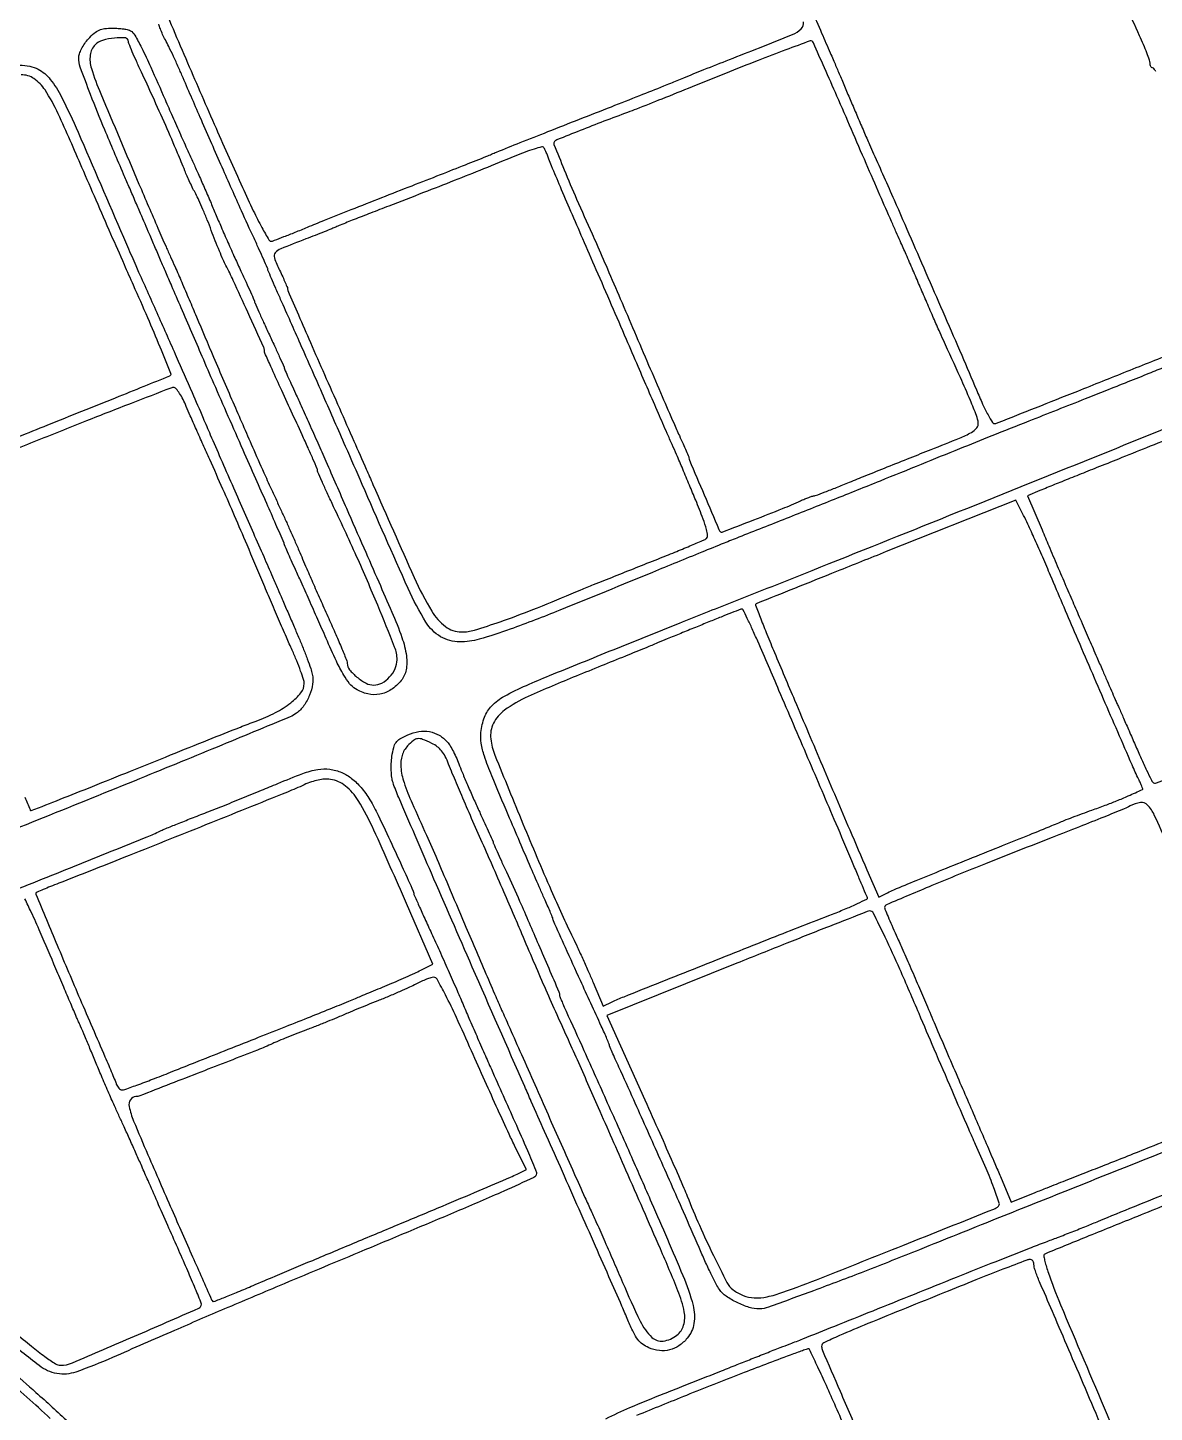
# Model space of a CAD drawing. Extents: x 2 to 2735, y 0 to 1226.
# Drawn here: x 749.6 to 1089.3, y 426.8 to 844.1 of the extents above; entities that cross this region are included whole.
import ezdxf

# ---------------------------------------------------------------- set-up
doc = ezdxf.new("R2010")
doc.units = 0

msp = doc.modelspace()

# ---------------------------------------------------------------- linework, layer by layer
for points in [[(545.957241, 847.253221, -0.000002), (550.673105, 836.360374, -0.000002), (555.684902, 824.783754, -0.000002), (560.238606, 814.265042, 0.001751)], [(982.496197, 857.5, 0.000002), (985.913678, 849.620649, 0.000002), (989.004872, 842.49375, 0.000002), (991.599722, 836.511327, 0.000026), (992.472261, 834.5, -0.001377), (993.221854, 832.75922, -0.000235), (994.636868, 829.44375, -0.000257), (996.294793, 825.548521, -0.000229), (998.013323, 821.5, 0.001011), (999.812549, 817.279748, 0.000881), (1001.713009, 812.868391, 0.000886), (1003.445994, 808.88458, 0.002623), (1004.654746, 806.158352, -0.002359), (1010.844478, 792.217832, -0.000554), (1021.064168, 768.834579, -0.000457), (1031.227268, 745.451992, -0.003964), (1035.660701, 735, 0.008885), (1037.528231, 730.715038, 0.018475), (1039.164968, 727.458516, 0.014866), (1040.555569, 725.098163, 0.325772), (1041.258304, 724.818456, 0.031319), (1042.218679, 725.129986, 0.00011), (1053.464764, 729.576382, 0.000594), (1066.19401, 734.629913, 0.000373), (1081.068552, 740.568456, -0.001086), (1095.947333, 746.484106, -0.001734)], [(1095.930105, 721.16025, -0.000406), (1086.96875, 717.541698, -0.00041), (1078.477564, 714.12912, -0.000911), (1072, 711.545676, 0.000695), (1066.560639, 709.379018, 0.000802), (1061.380939, 707.297792, 0.000717), (1056.997448, 705.520993, 0.004697), (1054.807453, 704.605571), (1051.114907, 703.021171), (1055.439817, 692.760586, 0.000972), (1057.469222, 687.971974, 0.000502), (1060.025603, 681.989047, 0.000499), (1062.666835, 675.841597, 0.000756), (1064.977724, 670.5, -0.000003), (1067.227961, 665.320021, -0.000002), (1069.680154, 659.675, -0.000002), (1071.969732, 654.40421, -0.000005), (1073.665617, 650.5, 0.000242), (1075.061594, 647.290399, 0.000288), (1076.382364, 644.2625, 0.000249), (1077.49932, 641.709341, 0.001863), (1078.034479, 640.5, -0.001615), (1078.602363, 639.218427, -0.000145), (1080.01359, 636.003125, -0.000189), (1081.694139, 632.167242, -0.000148), (1083.516519, 628, 0.003074), (1085.327865, 623.923156, 0.00453), (1086.972674, 620.367871, 0.002172), (1088.409543, 617.368241, 0.083386), (1088.839331, 616.762964, 0.293003), (1089.951484, 616.517874, 0.001043), (1103.222005, 621.440767, 0.005017)], [(789.073927, 853.918801, 0.000132), (797.820344, 833.578793, 0.002046), (806.410464, 813.839625, 0.002735), (814.377664, 796, 0.005198), (817.657419, 788.958381, 0.012775), (820.251538, 783.8746, 0.008332), (822.354419, 780.150596, 0.324971), (823.177544, 779.7912, 0.03708), (824.064336, 780.056664, 0.001844), (826.902154, 781.15303, 0.002965), (830.264533, 782.48936, 0.002138), (834, 784.018297, -0.002963), (839.077116, 786.0866, -0.000794), (847.171875, 789.313507, -0.000805), (856.380473, 792.950344, -0.000832), (865.5, 796.51754, 0.000582), (874.074678, 799.866663, 0.000847), (881.625, 802.840583, 0.000412), (888.038764, 805.385516, 0.014871), (889.5, 806.017666, -0.014604), (890.980602, 806.659133, -0.000334), (898.109375, 809.497875, -0.000747), (906.466936, 812.805017, -0.000506), (916, 816.54971, 0.000348), (925.603923, 820.318735, 0.000486), (934.184375, 823.702633, 0.00029), (941.411362, 826.565732, 0.00644), (943.5, 827.425884, -0.004741), (947.405482, 829.049801, -0.001333), (953.530737, 831.509874, -0.001193), (961.19166, 834.541848, -0.00073), (970.243882, 838.084247, 0.004542), (980.18408, 842.061801, 0.094324), (982.861881, 843.807848, 0.259167), (983.496098, 845.874804, 0.052892)], [(1089.749576, 830.898438, 0.024344), (1089.181367, 831.80094, 0.244776), (1088.799112, 832, -0.178648), (1088.494131, 832.112561, -0.092046), (1088.234739, 832.433269, -0.072089), (1088.05909, 832.910628, -0.052211), (1088, 833.474958, 0.082817), (1087.848586, 834.38283, 0.007872), (1087.082262, 836.506815, 0.009884), (1086.072259, 839.022584, 0.007634), (1084.875784, 841.724958, -0.002977), (1080.672855, 850.98384, -0.003428)], [(727.015625, 826.179791, 0.000072), (739.942925, 831.323062, 0.009636)], [(1092.5, 741.846078, -0.001), (1087.682286, 739.900872, -0.000445), (1081.325, 737.355394, -0.00044), (1074.591337, 734.67304, -0.000596), (1068.5, 732.261175, 0.000226), (1051.452454, 725.525799, 0.000753), (1040.271074, 721.082788, 0.000953), (1030.554059, 717.183224, 0.000567), (1019, 712.505597, -0.00084), (1006.600289, 707.493483, -0.00061), (992.77946, 701.953508, -0.000588), (978.324902, 696.199672, -0.000606), (964, 690.537063, 0.002037), (959.575982, 688.773603, 0.000612), (952.85625, 686.053705, 0.000613), (945.32338, 682.98318, 0.000665), (938, 679.976189, -0.001639), (910.033737, 668.556821, -0.009504), (895.141942, 662.859898, -0.016813), (885.75809, 659.825546, -0.069895), (879.881284, 659, -0.136043), (874.12707, 660.595161, -0.119509), (869.678122, 664.98526, -0.033743), (864.330791, 675.090497, -0.002039), (850.485804, 706.5, 0.000752), (845.493351, 717.905615, 0.000327), (838.829194, 733.041374, 0.000328), (831.881597, 748.765018, 0.000516), (825.895338, 762.251369, -0.001585), (824.402186, 765.63475, -0.002497), (823.144256, 768.549328, -0.000613), (822.060384, 771.10419, -0.100334), (822, 771.402075, 0.104712), (821.937078, 771.699233, 0.000616), (820.787447, 774.283587, 0.002551), (819.454447, 777.229762, 0.001616), (817.87216, 780.650706, -0.003971), (814.107836, 788.890868, -0.001064), (808.256707, 802.048035, -0.00112), (801.985788, 816.316747, -0.001604), (796.493896, 829, 0.004162), (795.104765, 832.163628, 0.00358), (793.5926, 835.467525, 0.003606), (792.176983, 838.446589, 0.010372), (791.137447, 840.485191, -0.01482), (790.319216, 842.125687, -0.016353), (789.627875, 843.759395, -0.015917), (789.13012, 845.185612, -0.076135)], [(615.739535, 648.5, 0.000005), (620.768812, 636.839507, 0.000006), (625.536743, 625.78561, 0.000005), (629.566496, 616.443659, 0.000036)], [(747.168249, 832.881317, -0.043644), (750.266405, 832.506352, -0.067496), (752.80202, 831.602379, -0.108675), (756.454867, 828.564453, -0.047746), (759.841421, 823.223851, -0.015014), (764.81374, 812.653279, -0.00094), (778.487665, 781, 0.000856), (779.688755, 778.218353, 0.000691), (780.988178, 775.234375, 0.000698), (782.19536, 772.483123, 0.001798), (783.077338, 770.5, -0.000711), (788.907544, 757.467174, -0.000814), (794.443901, 744.989241, -0.000862), (799.21195, 734.14502, -0.002393), (802.514123, 726.5, 0.001485), (804.67617, 721.469445, 0.000529), (807.793104, 714.296875, 0.000525), (811.230132, 706.433103, 0.00062), (814.499212, 699, -0.000281), (817.661263, 691.823433, -0.000292), (820.776431, 684.73125, -0.000281), (823.465266, 678.590587, -0.001268), (825.024253, 675, -0.000018), (826.344185, 671.938456, -0.000009), (828.019127, 668.052884, -0.000009), (829.755966, 664.023321, -0.000013), (831.283938, 660.477904, -0.006333), (832.658643, 657.173339, -0.006587), (833.930707, 653.877871, -0.00637), (834.95649, 651.00063, -0.028389), (835.439649, 649.274777, -0.091919), (835.537938, 646.286662, -0.059373), (834.615105, 642.939821, -0.058135), (832.895837, 639.820889, -0.076837), (830.63286, 637.502498, -0.063038), (828.753404, 636.430853, -0.000263), (806.752992, 627.341787, -0.001301), (781.733631, 617.09701, -0.000819), (752.456616, 605.253556, -0.000892), (699.279252, 583.953117, -0.014405)], [(746.690081, 720.815163, -0.000547), (755.685914, 724.433211, -0.000367), (765.97687, 728.55032, 0.000447), (776.145911, 732.620538, 0.000733), (784.747761, 736.087045, 0.000055), (792.469107, 739.212862, 0.100493), (792.697489, 739.364156, 0.301862), (792.816207, 739.952624, 0.000817), (789.563493, 747.890693, 0.004515), (785.857293, 756.667533, 0.003154), (781.526467, 766.5, -0.001669), (778.781475, 772.682242, -0.000536), (774.746828, 781.878125, -0.000534), (770.278124, 792.12285, -0.000598), (765.996351, 802, 0.004838), (758.816467, 818.185023, 0.038271), (754.860885, 825.362274, 0.096738), (751.529567, 828.776627, 0.15862), (747.694236, 829.922024, 0.070821)], [(722.449959, 707.534821, 0.000031), (710.472096, 702.662436, 0.086108)], [(748.795519, 612.221416, 0.000169), (750.348013, 608.465161, 0.072718), (750.489174, 608.228298, 0.326565), (750.711254, 608.169962, 0.00011), (759.426828, 611.596971, 0.001614), (769.126269, 615.449507, 0.000972), (780.605035, 620.077659, -0.000742), (792.63732, 624.935418, -0.000869), (804.068354, 629.507645, -0.000765), (813.745107, 633.341541, -0.005329), (818.5, 635.158672, 0.030319), (824.317146, 637.721606, 0.046597), (828.950652, 640.68332, 0.057443), (832.029469, 643.708605, 0.173035), (832.987791, 646.446167, 0.075603), (832.794323, 647.66939, 0.009239), (831.922294, 650.246686, 0.010775), (830.756281, 653.286375, 0.0087), (829.377712, 656.5, -0.002631), (827.632378, 660.436055, -0.001064), (825.291659, 665.821875, -0.001053), (822.797282, 671.628371, -0.001337), (820.520069, 677, 0.000835), (815.757117, 688.266598, 0.001763), (812.016404, 696.988491, 0.001979), (808.502013, 705.01632, 0.001402), (804.496573, 714, -0.000948), (802.519589, 718.423331, -0.000843), (800.47988, 723.03125, -0.000846), (798.658722, 727.183268, -0.002606), (797.446362, 730, 0.017832), (796.457367, 732.117785, 0.024894), (795.414631, 733.929139, 0.023044), (794.443126, 735.295179, 0.200215), (793.806492, 735.652389, 0.121521), (792.805179, 735.525816, 0.000384), (780.840032, 730.907475, 0.002137), (767.311836, 725.607299, 0.001333), (751.5, 719.285497, 0.000309), (735.756918, 712.931161, 0.000508)], [(1173.520438, 537.529957, -0.000271), (1104, 509.960343, 0.000321), (1082.745629, 501.529057, 0.00036), (1062.299464, 493.38609, 0.00035), (1041.333208, 485.001468, 0.000271), (1018.5, 475.83736, -0.003102), (1001.898501, 469.28325, -0.003991), (986.554028, 463.475609, -0.001594), (972.983207, 458.511857, -0.084605), (970.270236, 458.021952, -0.075935), (967.175953, 458.463479, -0.039036), (963.51876, 459.887639, -0.039066), (960.190374, 461.826512, -0.090718), (958.157654, 463.863739, -0.032601), (957.204847, 465.459874, -0.005416), (955.609182, 468.663098, -0.005923), (953.815536, 472.478147, -0.005212), (952.032912, 476.5, 0.002203), (947.335453, 487.27271, 0.000604), (939.836594, 504.209795, 0.000579), (932.343071, 521.027215, 0.002616), (927.90447, 530.81977, -0.002259), (926.79127, 533.271087, -0.003485), (925.853188, 535.401457, -0.001151), (925.059934, 537.249192, -0.101146), (925, 537.542434, 0.099716), (924.941842, 537.83115, 0.001586), (924.286865, 539.377196, 0.00411), (923.502695, 541.171017, 0.002705), (922.572305, 543.222665, -0.000489), (916.266055, 556.966622, -0.001261), (911.745796, 566.909814, -0.000205), (908.11452, 574.960075, -0.106231), (908, 575.493007, 0.097291), (907.937569, 575.810817, 0.001886), (907.297618, 577.360104, 0.004469), (906.525221, 579.16468, 0.002972), (905.608911, 581.220365, -0.00368), (904.2014, 584.390084, -0.00052), (901.358046, 590.941123, -0.000593), (898.010339, 598.701415, -0.000504), (894.49558, 606.898354, -0.002731), (889.531043, 618.686416, -0.018477), (887.323568, 624.619487, -0.038409), (886.363921, 628.499534, -0.069593), (886.276708, 631.76259, -0.062569), (887.38912, 636.363755, -0.102198), (889.533247, 639.739428, -0.075058), (893.34387, 642.644664, -0.021692), (900, 645.927373, -0.007124), (906.971164, 648.879309, -0.000527), (926.168723, 656.664289, -0.000816), (946.105124, 664.686627, -0.001601), (962, 670.993564, 0.001458), (986.168798, 680.575504, 0.000326), (1027.360853, 697.076772, 0.000358), (1071.011444, 714.632263, 0.000634), (1107, 729.189257, -0.01277)], [(741.435388, 582.5118, 0.000852), (763.921787, 591.518903, 0.000288), (785.677479, 600.290914, 0.017671), (789.5, 601.994192, -0.016549), (790.81397, 602.583218, -0.001364), (794.290625, 603.994464, -0.001825), (798.44968, 605.651896, -0.001405), (803, 607.431277, 0.00225), (808.165484, 609.461287, 0.0014), (814.20625, 611.886333, 0.001404), (820.151303, 614.311763, 0.002544), (825, 616.334719, -0.010538), (832.540156, 619.340001, -0.047294), (837.121767, 620.576881, -0.076914), (840.682964, 620.632573, -0.064562), (844.32881, 619.635974, -0.069606), (847.306857, 617.871961, -0.047518), (850.138467, 615.133264, -0.040451), (852.813466, 611.435416, -0.026092), (855.318331, 606.775522, -0.001349), (859.418468, 598.028976, -0.00216), (862.866441, 590.537284, -0.00044), (865.86235, 583.937691, -0.106717), (866, 583.300104, 0.104117), (866.079137, 582.924186, 0.000566), (867.58228, 579.522705, 0.002436), (869.321707, 575.649606, 0.00154), (871.386485, 571.148201, -0.002111), (873.742854, 565.99559, -0.001449), (876.374486, 560.131034, -0.00146), (878.875869, 554.468782, -0.002967), (880.802914, 550, 0.001623), (882.675877, 545.624336, 0.000892), (884.995486, 540.279688, 0.000889), (887.368742, 534.864324, 0.001423), (889.416429, 530.25, -0.000507), (896.474654, 514.422996, -0.002696), (900.279433, 505.742268, -0.00168), (902.773231, 499.914378, -0.10058), (903, 498.798471, -0.29265), (902.229121, 497.594203, -0.003393), (893.203453, 493.507052, -0.005086), (878.937311, 487.336169, -0.000721), (849.45936, 474.989785, 0.000481), (825.463931, 464.953214, 0.001414), (808.974594, 457.982685, 0.001641), (793.917952, 451.50908, 0.000862), (775.234302, 443.364988, -0.018016), (764.135274, 438.97357, -0.130504), (758.464365, 438.512141, -0.119521), (753.084385, 440.890631, -0.014105), (742.856956, 449.201584, 0.000428)], [(1093.292134, 597.75, 0.006307), (1089.301302, 606.845686, 0.084304), (1087.265154, 609.858665, 0.241799), (1085.127779, 610.59986, 0.088731), (1082, 609.571371, -0.026352), (1080.229498, 608.733537, -0.001219), (1074.065625, 606.222424, -0.00202), (1066.72669, 603.287901, -0.001448), (1058.5, 600.064416, 0.002161), (1038.368718, 592.143202, 0.004105), (1022.246975, 585.565154, 0.000792), (1008.565511, 579.825862, 0.301687), (1008, 578.973918, 0.096577), (1008.098955, 578.466384, 0.002302), (1009.018779, 576.226866, 0.004972), (1010.139195, 573.608035, 0.003347), (1011.468184, 570.639257, -0.002924), (1013.185341, 566.812044, -0.001064), (1015.575958, 561.367969, -0.001055), (1018.166238, 555.400658, -0.001259), (1020.581878, 549.764414, 0.000599), (1023.225075, 543.574673, 0.00031), (1026.543222, 535.843296, 0.000308), (1029.963816, 527.900306, 0.000467), (1032.94808, 521, -0.000285), (1035.759847, 514.505045, -0.00026), (1038.650687, 507.807401, -0.00026), (1041.226935, 501.821496, -0.000849), (1042.923644, 497.854982), (1046.178516, 490.209963), (1053.339258, 493.063378, -0.000702), (1057.02656, 494.526703, -0.000225), (1062.509032, 496.690701, -0.000224), (1068.614872, 499.094415, -0.000251), (1074.5, 501.404788, 0.002478), (1088.150441, 506.833967, 0.001151), (1105.81874, 514.010145, 0.000099)], [(745.895311, 450.787345, 0.007421), (750.766136, 446.727877, 0.014157), (754.817654, 443.6374, 0.012377), (758.056118, 441.428615, 0.144448), (759.508794, 441, 0.100752), (763.110459, 441.733192, 0.001708), (781.783729, 449.739908, 0.00077), (801.181293, 458.171237, 0.294603), (801.988263, 459.386336, 0.102114), (801.86236, 460.040002, 0.000891), (799.897266, 464.7457, 0.003057), (797.591853, 470.146042, 0.001962), (794.853494, 476.386336, -0.000303), (791.845879, 483.178878, -0.000267), (788.718593, 490.263486, -0.000268), (785.906609, 496.652309, -0.000815), (784.004244, 501, 0.001755), (782.364257, 504.728952, 0.001235), (780.49441, 508.9125, 0.001246), (778.68538, 512.906672, 0.002615), (777.25547, 516, -0.004809), (775.79824, 519.189087, -0.001991), (773.886449, 523.528125, -0.00197), (771.874001, 528.195492, -0.002539), (770.063867, 532.5, 0.000739), (768.408836, 536.475669, 0.000932), (766.864827, 540.15, 0.000738), (765.559198, 543.228222, 0.007472), (764.994957, 544.5, -0.006601), (764.390006, 545.857151, -0.000384), (762.601554, 550.025, -0.000583), (760.481699, 554.991652, -0.000429), (758.143806, 560.5, 0.001628), (753.439589, 571.510214, 0.008262), (750.697596, 577.59202, 0.006261), (748.775775, 581.544143, 0.329542)], [(923.936523, 424.889935, -0.017061), (931.187948, 428.26253, -0.00651), (941.5, 432.479608, 0.000353), (946.823065, 434.58032, 0.000236), (952.9125, 436.991765, 0.000237), (958.812403, 439.334619, 0.000467), (963.5, 441.20372, -0.000875), (967.768309, 442.901606, -0.000722), (972.325, 444.697371, -0.000729), (976.511344, 446.333165, -0.001951), (979.5, 447.482544, 0.003932), (983.336561, 448.975488, 0.000348), (992.990625, 452.827696, 0.000455), (1004.498215, 457.440922, 0.000354), (1017, 462.47619, -0.000664), (1029.646962, 467.560824, -0.00079), (1041.596875, 472.324908, -0.000683), (1051.68936, 476.314085, -0.005105), (1056.5, 478.151452, 0.003327), (1060.141473, 479.527454, 0.001928), (1064.5, 481.226978, 0.001927), (1068.857772, 482.96504, 0.003243), (1072.5, 484.461548, -0.003456), (1083.293808, 488.891111, -0.000192), (1117.039404, 502.452815, -0.000229)], [(1101.5, 492.835227, 0.000436), (1084.215306, 485.889619, 0.000714), (1069.590966, 479.973927, 0.000055), (1056.467634, 474.641896, 0.094966), (1056.064992, 474.380735, 0.25225), (1055.953371, 474.034474, 0.010126), (1056.228318, 472.696009, 0.015678), (1056.649439, 471.075237, 0.010219), (1057.231861, 469.231658, 0.018222), (1061.021322, 459.25114, 0.000856), (1075.078454, 426.097563, 0.000243), (1090.305312, 390.403734, 0.075596)], [(1075.019051, 418.81493, -0.000426), (1069.805216, 431, 0.000262), (1064.680042, 442.988772, 0.000359), (1060.053997, 453.772946, 0.00023), (1056.154866, 462.833087, 0.00424), (1054.892706, 465.695136, -0.01258), (1054.168149, 467.415273, -0.013879), (1053.555982, 469.114692, -0.01335), (1053.113921, 470.589085, -0.066246), (1053, 471.445136, 0.079986), (1052.905567, 472.031667, 0.097731), (1052.632812, 472.514622, 0.109817), (1052.226451, 472.819132, 0.126205), (1051.75, 472.902513, 0.072658), (1050.818171, 472.691306, 0.000574), (1043.670312, 469.926286, 0.002084), (1035.481039, 466.708264, 0.001336), (1026, 462.907573, 0.000514), (1002.922519, 453.557157, 0.006664), (994.372852, 449.949303, 0.00979), (989.670158, 447.779875, 0.287281), (989, 446.709758, 0.101693), (989.247483, 445.505527, 0.000432), (994.560578, 433.154416, 0.002033), (1000.80535, 418.832456, 0.001145)], [(736.574867, 446.42753, -0.003493), (752.105201, 432.839061, -0.00624), (761.862459, 423.960612, -0.012008)], [(995.954853, 422.397255, -0.000262), (992.930517, 429.25, 0.00253), (990.062508, 435.669565, 0.004156), (987.563082, 441.06909, 0.000738), (985.321156, 445.790557, 0.307884), (985.024351, 445.963924, 0.063726), (984.658274, 445.89125, 0.001924), (983.185278, 445.39148, 0.003784), (981.453839, 444.781895, 0.002602), (979.5, 444.065837, 0.003591), (964.680382, 438.425466, 0.002602), (948.252868, 431.939088, 0.001866), (933.218844, 425.847091, 0.019691)], [(756.445824, 425.001867, 0.008237), (742.192061, 437.740113, 0.000708)], [(740.393542, 427.121922, -0.008324), (752.84433, 415.139665, -0.008)]]:
    msp.add_lwpolyline(points, format="xyb")
for points in [[(780.640624, 843.234687, -0.120326), (781.931858, 841.873613, -0.013756), (783.945295, 838.117474, -0.010876), (786.724489, 832.256716, -0.002672), (791.031376, 822.5, 0.001213), (793.268357, 817.39211, 0.001007), (795.673195, 811.96661, 0.001016), (797.896944, 807.003942, 0.002745), (799.50213, 803.492714, -0.003592), (800.999854, 800.201812, -0.001834), (802.835667, 796.049083, -0.001822), (804.696617, 791.754859, -0.002735), (806.286422, 787.992714, 0.003579), (807.934534, 784.110898, 0.002026), (809.983814, 779.43078, 0.002023), (812.088011, 774.72924, 0.003327), (813.910326, 770.771645, -0.001766), (815.47794, 767.394984, -0.002774), (816.798658, 764.481161, -0.000724), (817.932763, 761.93177, -0.104659), (818, 761.614069, 0.104936), (818.067817, 761.29449, 0.000602), (819.321875, 758.481911, 0.002524), (820.775049, 755.276787, 0.001598), (822.5, 751.554141, -0.001388), (824.225023, 747.835443, -0.002207), (825.678125, 744.643008, -0.000462), (826.940311, 741.830287, -0.105611), (827, 741.550852, 0.103685), (827.057728, 741.275462, 0.000765), (828.001654, 739.131845, 0.002842), (829.102858, 736.679174, 0.001813), (830.409887, 733.839135, -0.002557), (832.107348, 730.136236, -0.000914), (834.492161, 724.837121, -0.000907), (837.086816, 719.015174, -0.001072), (839.518635, 713.5, -0.000045), (845.747375, 699.28782, -0.000075), (850.969917, 687.363736, -0.000088), (855.457532, 677.108518, -0.000127), (859.426255, 668.02844, -0.018035), (862.45176, 660.35884, -0.051271), (863.800253, 654.781341, -0.07858), (863.70786, 650.595444, -0.126143), (862.227764, 647.36704, -0.075769), (859.220064, 644.627792, -0.101784), (855.812472, 643.248541, -0.103167), (852.172557, 643.335461, -0.079703), (848.490615, 644.842713, -0.086752), (846.70158, 646.414013, -0.037372), (844.896782, 649.038972, -0.022828), (842.725888, 653.188933, -0.005859), (839.606373, 660.088975, 0.000817), (837.110366, 665.761589, 0.000703), (834.468563, 671.716382, 0.000708), (832.056334, 677.112568, 0.002048), (830.365758, 680.839135, -0.001642), (829.075606, 683.676912, -0.002587), (827.988691, 686.122348, -0.000642), (827.052689, 688.265432, -0.102987), (827, 688.518524, 0.103268), (826.945121, 688.781402, 0.000099), (824.476019, 694.434258, 0.000999), (821.70198, 700.747424, 0.000612), (818.407725, 708.179389, -0.000793), (814.568851, 716.84851, -0.000503), (810.120292, 726.965196, -0.000505), (805.771364, 736.909631, -0.000933), (802.260937, 745, 0.000033), (799.114789, 752.286701, 0.000032), (795.908784, 759.709375, 0.000031), (793.069896, 766.27981, 0.000111), (791.245051, 770.5, -0.000295), (789.71719, 774.036943, -0.000201), (787.984342, 778.059375, -0.000203), (786.316303, 781.939985, -0.000409), (785.005418, 785, 0.00049), (783.679948, 788.092673, 0.00023), (781.961011, 792.0875, 0.000228), (780.156369, 796.270929, 0.000321), (778.542863, 800, -0.003294), (772.850409, 813.373753, -0.006731), (768.595416, 823.954125, -0.005016), (765.498312, 832.210522, -0.087306), (765.001266, 835.027139, -0.084374), (765.204646, 836.227423, -0.034208), (765.8598, 837.757403, -0.03246), (766.810672, 839.351374, -0.034358), (767.943629, 840.777139, -0.029285), (769.669594, 842.457786, -0.074389), (771.14313, 843.391993, -0.075014), (772.818045, 843.849748, -0.030158), (775.193629, 843.984687, -0.015472), (776.925952, 843.924903, -0.01785), (778.570062, 843.758058, -0.017149), (779.941718, 843.521014, -0.091959)], [(770, 839, 0.167033), (768.480815, 835.889971, 0.107299), (768.846818, 831.852307, 0.023711), (771.639579, 824.239144, 0.000943), (783.184707, 797, 0.000822), (786.061112, 790.279649, 0.000884), (788.890395, 783.73125, 0.000835), (791.338615, 778.117911, 0.004223), (792.736177, 775, -0.004279), (794.048206, 772.072036, -0.001178), (796.061786, 767.44375, -0.001191), (798.318342, 762.189057, -0.001244), (800.516848, 757, 0.001592), (805.666717, 744.868447, 0.000941), (811.88639, 730.4207, 0.000855), (817.771242, 716.884847, 0.003846), (821.287773, 709, 0.000339), (822.475523, 706.395614, 0.000163), (824.001089, 703.059375, 0.000162), (825.59416, 699.581488, 0.000232), (827.008597, 696.5, -0.002387), (828.407041, 693.418394, -0.001681), (829.95127, 689.940625, -0.001696), (831.40597, 686.603889, -0.003566), (832.508707, 684, 0.004146), (833.749307, 681.080012, 0.001115), (835.76735, 676.465692, 0.00113), (838.082921, 671.235162, 0.001169), (840.395904, 666.074698, -0.003051), (842.543463, 661.234568, -0.004574), (844.353797, 656.980634, -0.001978), (845.850205, 653.332406, -0.096621), (846, 652.564479, 0.171936), (846.678176, 650.650601, 0.050189), (848.911802, 648.398937, 0.05039), (851.638138, 646.579691, 0.122542), (853.967889, 646, 0.125784), (856.429279, 646.629163, 0.081939), (858.75149, 648.446451, 0.079704), (860.422013, 650.973054, 0.106681), (861, 653.651164, 0.094621), (860.268488, 657.48203, 0.004205), (855.165072, 670.048259, 0.007057), (848.810494, 684.737247, 0.005259), (841.401908, 700.76724, -0.002613), (839.714868, 704.367362, -0.003994), (838.293061, 707.508871, -0.001464), (837.100348, 710.222674, -0.103153), (837, 710.703902, 0.100986), (836.90093, 711.189413, 0.001244), (835.638877, 714.132786, 0.003628), (834.142287, 717.531328, 0.00236), (832.366389, 721.436661, -0.000253), (825.840634, 735.628297, -0.002138), (822.93196, 742.034366, -0.001558), (821.153423, 746.029607, -0.104303), (821, 746.757073, 0.106052), (820.790445, 747.733941, 0.000397), (816.006453, 758.348847, 0.001925), (811.63069, 767.938807, 0.013816), (809.373412, 772.5, -0.018538), (808.581914, 774.138074, -0.004814), (807.432519, 776.831012, -0.004888), (806.181218, 779.927791, -0.004972), (804.997913, 783.031104, 0.006444), (803.790889, 786.168836, 0.005898), (802.468305, 789.368934, 0.005906), (801.220115, 792.197934, 0.019147), (800.298999, 794.031104, -0.010003), (799.467539, 795.613069, -0.006128), (798.547784, 797.509137, -0.006142), (797.682933, 799.409393, -0.010873), (797.023373, 801, 0.008511), (794.831185, 806.358098, 0.002399), (791.23144, 814.636379, 0.002522), (787.320788, 823.392973, 0.004126), (783.908534, 830.768605, -0.004267), (782.410997, 834.007947, -0.006178), (781.148132, 836.896593, -0.003374), (780.130636, 839.350676, -0.096874), (780, 840.018605, 0.38893), (779.074319, 841.02863, 0.047185), (775.787946, 841.004933, 0.045758), (772.200797, 840.304029, 0.125905)], [(960, 830.334958, -0.000517), (949.941209, 826.283195, -0.000693), (940.815625, 822.632973, -0.000475), (933.151867, 819.588237, -0.007346), (930.5, 818.582411, 0.004026), (923.377366, 815.934833, 0.0038), (916.159806, 813.122624, 0.001117), (909.369801, 810.399783, 0.100786), (908.473306, 809.806639, 0.299795), (908.29794, 808.954059, 0.001851), (911.383525, 801.303948, 0.006543), (915.132601, 792.440728, 0.003914), (919.808698, 782, -0.004969), (921.109477, 779.079125, -0.000415), (924.396876, 771.478125, -0.000553), (928.300958, 762.40307, -0.000427), (932.538266, 752.5, 0.000609), (936.836377, 742.464928, 0.00072), (940.925571, 732.987318, 0.000627), (944.399223, 724.995627, 0.004571), (946.104988, 721.18023, -0.002158), (947.214583, 718.730132, -0.003339), (948.14959, 716.603647, -0.001062), (948.942427, 714.75655, -0.101175), (949, 714.474944, 0.100738), (949.137016, 713.801784, 0.000185), (953.597211, 703.310014, 0.00021), (958.049334, 692.860168, 0.088193), (958.475623, 692.208243, 0.304656), (958.963648, 692.096898, 0.000397), (968.583381, 695.805074, 0.003383), (977.228613, 699.212891, 0.012297), (982.651129, 701.549353, -0.008149), (983.911523, 702.104873, -0.010377), (985.092308, 702.573873, -0.008534), (986.090613, 702.927306, -0.080976), (986.536535, 703, 0.090137), (987.068318, 703.096652, 0.001356), (990.02628, 704.217777, 0.003617), (993.455916, 705.556843, 0.002377), (997.385406, 707.145625, -0.00141), (1002.280004, 709.13565, -0.000615), (1008.788213, 711.751063, -0.000609), (1015.708582, 714.51246, -0.000812), (1022, 717.002195, 0.003262), (1030.581517, 720.446931, 0.031025), (1034.14001, 722.167096, 0.088487), (1035.782275, 723.519268, 0.208035), (1036.234989, 725.00783, 0.063207), (1035.691723, 727.216079, 0.00792), (1033.84488, 731.795866, 0.00616), (1030.841995, 738.677139, 0.001484), (1025.693386, 750, -0.003404), (1024.411996, 752.847, -0.001075), (1022.53656, 757.115625, -0.001074), (1020.465434, 761.885227, -0.001193), (1018.486354, 766.5, 0.001151), (1016.523451, 771.078114, 0.001085), (1014.500991, 775.7375, 0.001078), (1012.691444, 779.857486, 0.00378), (1011.500066, 782.5, -0.004504), (1010.062199, 785.701608, -0.000415), (1006.577885, 793.66875, -0.000536), (1002.440816, 803.1777, -0.00042), (997.973333, 813.5, 0.001146), (993.624542, 823.5082, 0.001835), (989.861295, 832.029526, 0.000329), (986.505718, 839.539632, 0.102951), (986.123243, 840.068599, 0.280276), (985.56534, 840.177662, 0.000798), (978.192453, 837.443888, 0.004232), (969.821561, 834.243905, 0.00259)], [(896.5, 805.416961, -0.001267), (887.027227, 801.568657, -0.001562), (878.174232, 798.030352, -0.001496), (868.991171, 794.425098, -0.001011), (858.5, 790.366874, 0.000869), (852.991683, 788.237929, 0.001179), (848.025, 786.294901, 0.000784), (843.861401, 784.647177, 0.01318), (842.5, 784.063934, -0.010693), (841.323455, 783.552947, -0.001768), (839.03125, 782.624605, -0.001941), (836.326639, 781.552527, -0.001716), (833.5, 780.455931, 0.004045), (825.912388, 777.471566, 0.123184), (824.273768, 776.281942, 0.268625), (824.005335, 774.74443, 0.024372), (825.585249, 771.015343, -0.004612), (826.510414, 769.051488, -0.006623), (827.290667, 767.29386, -0.003785), (827.915714, 765.802927, -0.09766), (828, 765.375516, 0.101908), (828.100017, 764.88989, 0.000199), (831.26146, 757.548369, 0.001412), (834.846293, 749.296921, 0.000874), (839.102843, 739.620613, -0.000099), (843.610454, 729.416509, -0.000109), (847.973224, 719.52918, -0.000101), (851.698438, 711.077131, -0.000552), (853.708656, 706.5, 0.002308), (866.149083, 678.44202, 0.029539), (871.467947, 668.250681, 0.094278), (875.587199, 663.629877, 0.165565), (880.384859, 662.004939, 0.072804), (884.339916, 662.590302, 0.01056), (892.10581, 665.107148, 0.010729), (901.888682, 668.744672, 0.006204), (913.5, 673.515512, -0.003587), (916.368909, 674.711875, -0.001517), (920.235184, 676.27801, -0.000729), (926.518709, 678.790511, -0.0001), (939.621131, 684.004393, 0.001823), (944.746425, 686.0644, 0.002592), (949.285493, 687.935512, 0.001449), (953.10582, 689.546593, 0.037916), (954.095666, 690.059125, 0.271266), (954.582354, 690.977226, 0.053571), (954.293705, 692.895099, 0.027497), (953.27536, 696.058891, 0.005205), (951.044064, 701.697787, 0.001817), (949.158781, 706.273374, 0.001545), (947.136468, 711.08935, 0.001557), (945.268342, 715.461949, 0.0044), (943.927362, 718.5, -0.002791), (942.423182, 721.878327, -0.000568), (939.799968, 727.878125, -0.000599), (936.766718, 734.860129, -0.000562), (933.684572, 742, 0.000425), (930.146187, 750.202918, 0.000215), (925.676636, 760.528125, 0.000214), (921.052858, 771.184514, 0.000319), (916.999092, 780.5, -0.000923), (913.415324, 788.762692, -0.001265), (910.222775, 796.2125, -0.000812), (907.565679, 802.484653, -0.014949), (906.785872, 804.5, 0.010938), (906.335511, 805.692249, 0.013084), (905.85785, 806.793618, 0.011852), (905.411735, 807.696121, 0.079589), (905.113519, 808.095295, 0.266672), (904.604444, 808.2248, 0.007341), (902.330221, 807.554094, 0.013259), (899.610637, 806.628686, 0.008478)], [(1008.5, 686.224464, 0.000288), (993.520713, 680.241627, 0.000473), (980.849234, 675.158144, 0.000032), (969.457772, 670.574787, 0.070205), (969.135689, 670.389185, 0.329648), (969.057151, 670.106484, 0.00082), (970.643232, 665.986959, 0.004437), (972.501976, 661.306618, 0.002693), (974.779334, 655.802356, 0.000856), (980.851002, 641.417336, 0.00034), (989.230256, 621.696984, 0.000324), (997.459409, 602.401126, 0.001209), (1002.671222, 590.28346), (1006.228729, 582.06692), (1008.885591, 583.440837, -0.020698), (1010.769108, 584.31805, -0.000892), (1017.512015, 587.11093, -0.001522), (1025.524907, 590.384594, -0.001084), (1034.521227, 594.00544, 0.000447), (1043.542099, 597.622834, 0.000618), (1051.631235, 600.886629, 0.000385), (1058.431655, 603.646338, 0.007655), (1060.5, 604.524694, -0.010654), (1062.108065, 605.196229, -0.002906), (1064.675, 606.187334, -0.002938), (1067.600001, 607.277579, -0.003054), (1070.5, 608.319095, 0.004803), (1074.524576, 609.780403, 0.007584), (1077.944492, 611.118945, 0.007195), (1081.447946, 612.611031, 0.003799), (1085.754336, 614.558015, 0.386651), (1085.812354, 614.694974, 0.007107), (1085.518539, 615.496372, 0.013496), (1085.118427, 616.462557, 0.008113), (1084.594467, 617.58767, -0.010684), (1082.589685, 621.951084, -0.000273), (1073.988438, 641.807469, -0.000664), (1065.276731, 662.022675, -0.001121), (1058.032138, 679, 0.002462), (1055.664023, 684.508558, 0.002597), (1053.282804, 689.89668, 0.002481), (1051.182582, 694.521364, 0.011728), (1049.903565, 697.137634), (1047.5, 701.775269)], [(955, 665.039299, 0.000619), (950.923341, 663.385223, 0.000492), (946.528125, 661.590509, 0.000498), (942.459294, 659.919662, 0.001253), (939.5, 658.692312, -0.001881), (936.079394, 657.278666, -0.000356), (929.828125, 654.727865, -0.00038), (922.522723, 651.759467, -0.000349), (915, 648.715536, 0.009083), (900.520887, 642.560389, 0.053428), (893.395997, 638.415602, 0.117957), (890.065305, 634.479925, 0.146876), (889.230793, 629.782966, 0.06733), (890.490948, 624.853712, 0.001833), (898.932806, 604.22344, 0.004246), (907.447217, 584.116841, 0.011156), (913.995281, 569.890667, -0.004789), (915.404391, 566.929143, -0.002629), (917.075871, 563.277537, -0.00262), (918.733656, 559.553032, -0.004185), (920.106554, 556.352012), (923.1017, 549.204024), (925.80085, 550.500176, -0.016912), (929.42014, 552.089904, -0.000234), (951.728223, 560.989149, -0.000759), (973.904968, 569.785015, -0.001327), (992.301362, 576.992827, 0.006194), (996.421413, 578.653521, 0.010334), (999.841299, 580.165229, 0.00423), (1002.657471, 581.509433, 0.399809), (1002.801362, 581.896026, -0.001276), (1002.57724, 582.423455, -0.00002), (1001.294919, 585.463022, -0.000053), (999.805707, 588.994421, -0.000035), (998.096234, 593.050114, 0.001292), (993.350412, 604.230834, 0.000263), (984.880788, 624.01317, 0.000292), (976.142724, 644.360002, 0.000728), (969.719853, 659.232079, 0.004197), (968.066002, 662.960228, 0.006834), (966.592707, 666.093025, 0.001967), (965.277891, 668.765652, 0.307544), (965, 668.922168, 0.071169), (964.628009, 668.836683, 0.000597), (961.85625, 667.764254, 0.002107), (958.677388, 666.514506, 0.001354)], [(876.19349, 628.84641, -0.04801), (876.974983, 627.762514, -0.013961), (877.964721, 625.95433, -0.013894), (878.97111, 623.844683, -0.014439), (879.845122, 621.709003, 0.008874), (880.875725, 619.108492, 0.003189), (882.431955, 615.442442, 0.003162), (884.188976, 611.445326, 0.003745), (885.901632, 607.690801, -0.001387), (887.472693, 604.289263, -0.002205), (888.796104, 601.368986, -0.000463), (889.945499, 598.796277, -0.105194), (890, 598.540095, 0.105248), (890.054422, 598.284418, 0.000497), (891.162875, 595.805221, 0.002288), (892.44121, 592.988265, 0.001441), (893.958725, 589.70945, -0.005555), (897.953241, 580.889022, -0.001834), (903.629564, 567.845366, -0.000258), (909.778363, 553.552865, -0.10179), (910, 552.475442, 0.094306), (910.064594, 552.136019, 0.003251), (910.570466, 550.879031, 0.005984), (911.197938, 549.399402, 0.004133), (911.942013, 547.739102, -0.00165), (917.333411, 535.867251, -0.000728), (924.384141, 520.143325, -0.00073), (931.629843, 503.857531, -0.001186), (937.731701, 490, -0.003184), (947.172979, 468.040155, -0.035652), (950.2385, 459.043439, -0.103591), (950.513248, 453.626875, -0.136779), (948.472968, 449.150243, -0.068357), (945.964091, 446.883276, -0.089722), (943.149414, 445.628607, -0.090264), (940.08689, 445.443659, -0.070053), (936.853591, 446.302396, -0.05984), (935.005923, 447.357878, -0.071759), (933.585981, 448.767701, -0.048486), (932.256795, 450.941483, -0.013236), (930.594958, 454.609099, 0.003452), (928.801285, 458.783044, 0.000444), (924.886467, 467.700798, 0.000518), (920.220503, 478.274305, 0.000432), (915.241216, 489.5, -0.000092), (910.233065, 500.770084, -0.000108), (905.479792, 511.478125, -0.000095), (901.462621, 520.537789, -0.000652), (899.491988, 525, -0.000457), (883.674058, 561.033352, -0.000935), (871.347684, 589.326604, -0.000428), (861.498357, 612.103532, -0.021815), (859.775128, 616.631284, -0.046849), (859.417948, 618.181799, -0.022578), (859.239345, 620.214636, -0.021872), (859.242086, 622.404854, -0.025971), (859.442196, 624.463102, -0.02265), (859.982171, 627.209406, -0.098305), (860.678914, 628.707163, -0.103487), (861.876573, 629.78581, -0.026499), (864.209462, 630.982416, -0.065065), (867.582337, 631.992614, -0.084561), (870.802594, 631.967933, -0.088756), (873.714732, 630.893572, -0.080092)], [(864.174314, 627.685549, 0.116445), (862.517329, 624.807231, 0.092608), (862.137606, 621.231892, 0.062582), (863.095955, 616.59665, 0.023246), (865.541349, 610.390832, -0.000894), (869.844256, 600.757038, -0.002054), (873.040281, 593.486657, -0.001824), (876.394945, 585.691883, -0.000573), (881.360549, 574, 0.000872), (884.491586, 566.640006, 0.000776), (887.77286, 558.996875, 0.000778), (890.746132, 552.130121, 0.002399), (892.785987, 547.5, -0.000506), (894.950903, 542.636028, -0.000127), (898.473268, 534.695217, -0.000129), (902.496743, 525.612159, -0.00013), (906.506417, 516.547548, 0.000587), (910.462442, 507.626234, 0.000641), (914.32485, 498.973412, 0.000599), (917.64876, 491.576297, 0.003189), (919.495901, 487.547548, -0.004124), (921.17063, 483.876739, -0.001268), (923.637791, 478.310842, -0.001268), (926.367097, 472.068275, -0.00139), (928.981857, 466, 0.011449), (934.306651, 454.295935, 0.087635), (937.825365, 449.415633, 0.233192), (941.253258, 448.305878, 0.131097), (945.365141, 450.07258, 0.156731), (947.389577, 453.074355, 0.118446), (947.576013, 457.070587, 0.048779), (945.685696, 463.48337, 0.007025), (940.384664, 476.085203, 0.000217), (930.006815, 499.789323, 0.000426), (921.728141, 518.63271, 0.000427), (915.368965, 533.040246, 0.003039), (912.239252, 540, -0.001904), (908.817887, 547.562388, -0.002001), (905.510498, 555.027558, -0.00194), (902.171239, 562.727963, -0.00158), (898.653059, 571, 0.002036), (896.41038, 576.259708, 0.000739), (893.187652, 583.703125, 0.000733), (889.636687, 591.83889, 0.000874), (886.263544, 599.5, -0.00132), (883.08552, 606.735469, -0.001564), (880.121845, 613.590063, -0.00136), (877.654519, 619.389546, -0.009977), (876.53755, 622.189577, 0.027176), (875.524471, 624.495486, 0.052912), (874.434307, 626.18135, 0.061082), (873.132283, 627.441468, 0.051036), (871.486089, 628.439577, 0.017738), (868.680549, 629.65093, 0.119281), (867.188823, 629.853057, 0.1476), (865.923724, 629.324365, 0.03193)], [(833, 615.961108, -0.013085), (827.94126, 613.768806, -0.00029), (803.259334, 603.847851, -0.000755), (778.644914, 594.013737, -0.001476), (759, 586.266544, 0.001827), (756.485006, 585.272688, 0.002796), (754.312588, 584.390899, 0.00097), (752.444328, 583.616125, 0.075475), (752.170514, 583.449855, 0.328979), (752.068734, 583.031694, 0.000122), (758.538896, 567.605604, 0.001835), (765.422858, 551.371355, 0.001485), (772.925465, 534, -0.002019), (774.052396, 531.383062, -0.002376), (775.097869, 528.895312, -0.002084), (775.962151, 526.786242, -0.014799), (776.346477, 525.75, 0.05645), (776.660182, 525.080772, 0.060094), (777.110236, 524.514063, 0.067411), (777.621909, 524.129135, 0.128284), (778.11694, 524, 0.086386), (778.960635, 524.146862, 0.0017), (783.092478, 525.646154, 0.004015), (787.908903, 527.456425, 0.002677), (793.398325, 529.603928, -0.000124), (800.144225, 532.282775, -0.000057), (808.938883, 535.771513, -0.000056), (818.195082, 539.440912, -0.000078), (826.5, 542.730616, 0.000517), (833.996097, 545.707557, 0.000689), (840.8, 548.428636, 0.000482), (846.501082, 550.724176, 0.007051), (848.5, 551.564257, -0.002848), (850.079929, 552.243933, -0.000823), (852.528125, 553.2759, -0.000827), (855.291416, 554.429961, -0.000882), (858, 555.550313, 0.004017), (860.756432, 556.710749, 0.003359), (863.664013, 557.985633, 0.00339), (866.307228, 559.187392, 0.009261), (868.154088, 560.084137), (871.808175, 561.942786), (863.827013, 580.20977, 0.003141), (854.006714, 602.306752, 0.031537), (849.279221, 611.222717, 0.085623), (845.440623, 615.586841, 0.134825), (840.893396, 617.565993, 0.049566), (839.145204, 617.641963, 0.036257), (837.217099, 617.393605, 0.032921), (835.153933, 616.830584, 0.025726)], [(963.389986, 562.15743), (924.279972, 546.470362), (935.700518, 520.985181, -0.000627), (940.174467, 510.967845, -0.000864), (944.166212, 501.958147, -0.000543), (947.502211, 494.370943, -0.010544), (948.482543, 492, 0.011275), (952.14327, 483.183014, 0.009753), (956.371195, 474.098562, 0.00588), (960.459406, 465.987279, 0.107196), (962.29614, 463.771751, 0.075058), (965.324986, 462.056835, 0.078537), (968.678112, 461.347034, 0.06533), (972.583164, 461.654696, 0.033997), (977.291106, 462.993544, 0.007712), (988.912841, 467.374074, 0.00101), (1013.457495, 477.117843, 0.000133), (1040.92655, 488.09532, 0.090425), (1042.278445, 488.944423, 0.29716), (1042.525845, 489.905599, 0.006914), (1040.892142, 494.52987, 0.012233), (1038.598254, 500.30834, 0.006132), (1035.43294, 507.5, -0.004368), (1033.367456, 512.148276, -0.000395), (1028.313679, 523.819906, -0.000565), (1022.939645, 536.29679, -0.000895), (1018.366581, 547, 0.00317), (1012.579002, 560.377006, 0.008043), (1008.158206, 569.997042, 0.00358), (1004.576059, 577.337449, 0.304843), (1003.549559, 577.922249, 0.074999), (1002.741889, 577.738529, 0.000172), (991.319741, 573.259261, 0.001139), (978.459065, 568.176917, 0.000707)], [(866.693476, 555.902916, -0.013409), (864.71539, 554.925973, -0.004368), (861.74516, 553.588174, -0.00435), (858.418123, 552.158908, -0.004889), (855.193476, 550.843662, 0.001592), (852.028005, 549.576836, 0.001604), (848.878709, 548.293072, 0.001563), (846.141596, 547.157061, 0.006479), (844.5, 546.444572, -0.00809), (842.843221, 545.731827, -0.001872), (840.03125, 544.587958, -0.001932), (836.782813, 543.295261, -0.001889), (833.5, 542.017862, 0.001726), (830.290419, 540.770163, 0.002038), (827.2625, 539.566766, 0.00178), (824.713701, 538.531183, 0.012819), (823.5, 537.996259, -0.016917), (818.920727, 536.022657, -0.000664), (801.85933, 529.370383, -0.000149), (783.397648, 522.206658, -0.087733), (782.272801, 521.984687, 0.250104), (780.608302, 521.053712, 0.195747), (780.223493, 518.986866, 0.047292), (781.564627, 514.6055, 0.004643), (785.878273, 504.426657, 0.000636), (793.071702, 487.939121, 0.000974), (799.351952, 473.670105, 0.000101), (805.059813, 460.776821, 0.092369), (805.43093, 460.235737, 0.298066), (805.688921, 460.181817, 0.000837), (809.124093, 461.534005, 0.004399), (813.02642, 463.117476, 0.002685), (817.60671, 465.052063, -0.001522), (824.202553, 467.85605, -0.000334), (835.553221, 472.631691, -0.000348), (848.685168, 478.135699, -0.000334), (862, 483.695008, 0.000635), (874.65266, 488.986772, 0.000932), (885.760853, 493.673551, 0.000432), (895.217261, 497.693832, 0.017453), (897.249714, 498.6451), (899.999428, 500.051064), (896.648563, 506.775532, -0.007356), (894.77511, 510.677943, -0.001299), (891.386835, 518.060625, -0.001407), (887.460863, 526.738439, -0.001265), (883.441766, 535.75, 0.003506), (878.876249, 545.864627, 0.010811), (875.594694, 552.612557, 0.007469), (873.059324, 557.375175, 0.280882), (872.042918, 557.955804, 0.069428), (871.211056, 557.815346, 0.015132), (869.835066, 557.334537, 0.015489), (868.263969, 556.675094, 0.014296)]]:
    msp.add_lwpolyline(points, format="xyb", close=True)

doc.saveas('drawing.dxf')
